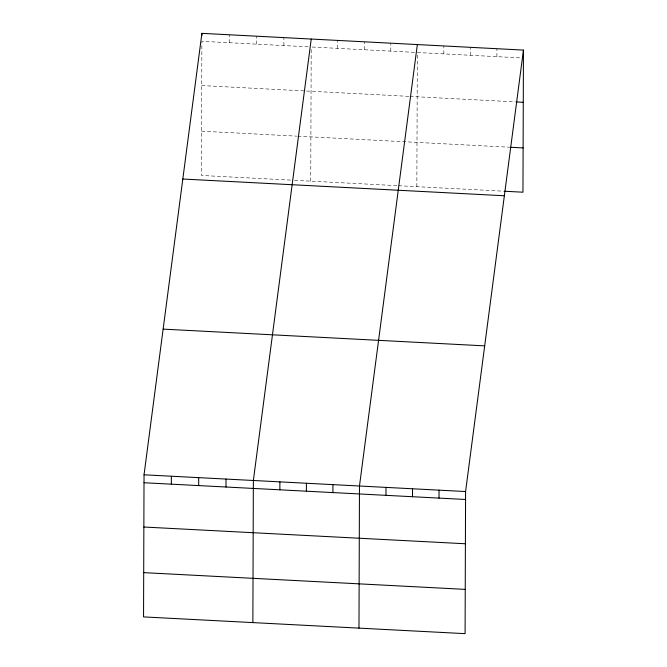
<?xml version="1.0" encoding="UTF-8"?>
<svg xmlns="http://www.w3.org/2000/svg" width="667" height="667" viewBox="0 0 667 667"><rect width="100%" height="100%" fill="white"/><g stroke="black" fill="none" stroke-linecap="round" stroke-linejoin="round"><path stroke-width="0.5" stroke-dasharray="3.33 2.5" d="M229.215 42.721L229.24 34.776M256.545 44.139L256.578 36.193M283.875 45.564L283.909 37.619M310.739 181.149L311.206 48.016M337.735 48.366L337.769 40.42M364.265 49.75L364.29 41.804M390.795 51.134L390.82 43.188M416.85 186.677L417.309 54.569M443.847 53.894L443.872 45.948M470.377 55.278L470.402 47.332M496.898 56.653L496.932 48.708M308.171 46.832L201.884 41.296L201.417 175.463L290.495 180.098M312.231 47.04L415.283 52.401M417.317 52.51L521.386 57.929M201.726 85.568L409.004 96.365M410.022 96.415L515.116 101.884M201.567 131.182L296.723 136.143M297.732 136.193L509.855 147.232M294.547 180.307L397.465 185.668M398.482 185.718L503.577 191.196"/><path stroke-width="1" d="M144.039 474.796L143.547 616.908L465.091 633.65L465.583 491.537L523.453 50.092L201.909 33.35L144.039 474.796L465.583 491.537M171.344 484.167L171.369 476.221M198.674 485.593L198.699 477.647M201.909 35.334L201.909 33.35M226.005 487.01L226.03 479.064M252.868 622.603L253.368 480.49L311.239 39.045M279.865 489.82L279.89 481.874M306.395 491.195L306.42 483.25M332.916 492.579L332.95 484.634M358.979 628.122L359.471 486.018L417.35 44.564M385.976 495.339L386.001 487.394M412.498 496.723L412.531 488.778M439.028 498.107L439.053 490.162M523.453 50.092L522.961 192.204L504.594 191.246M516.133 101.934L523.278 102.309M510.872 147.29L523.111 147.924M182.816 179.031L504.36 195.764M163.14 329.123L484.684 345.865M144.014 482.741L465.558 499.483M143.855 527.022L465.399 543.763M143.697 572.636L465.241 589.378"/></g></svg>
